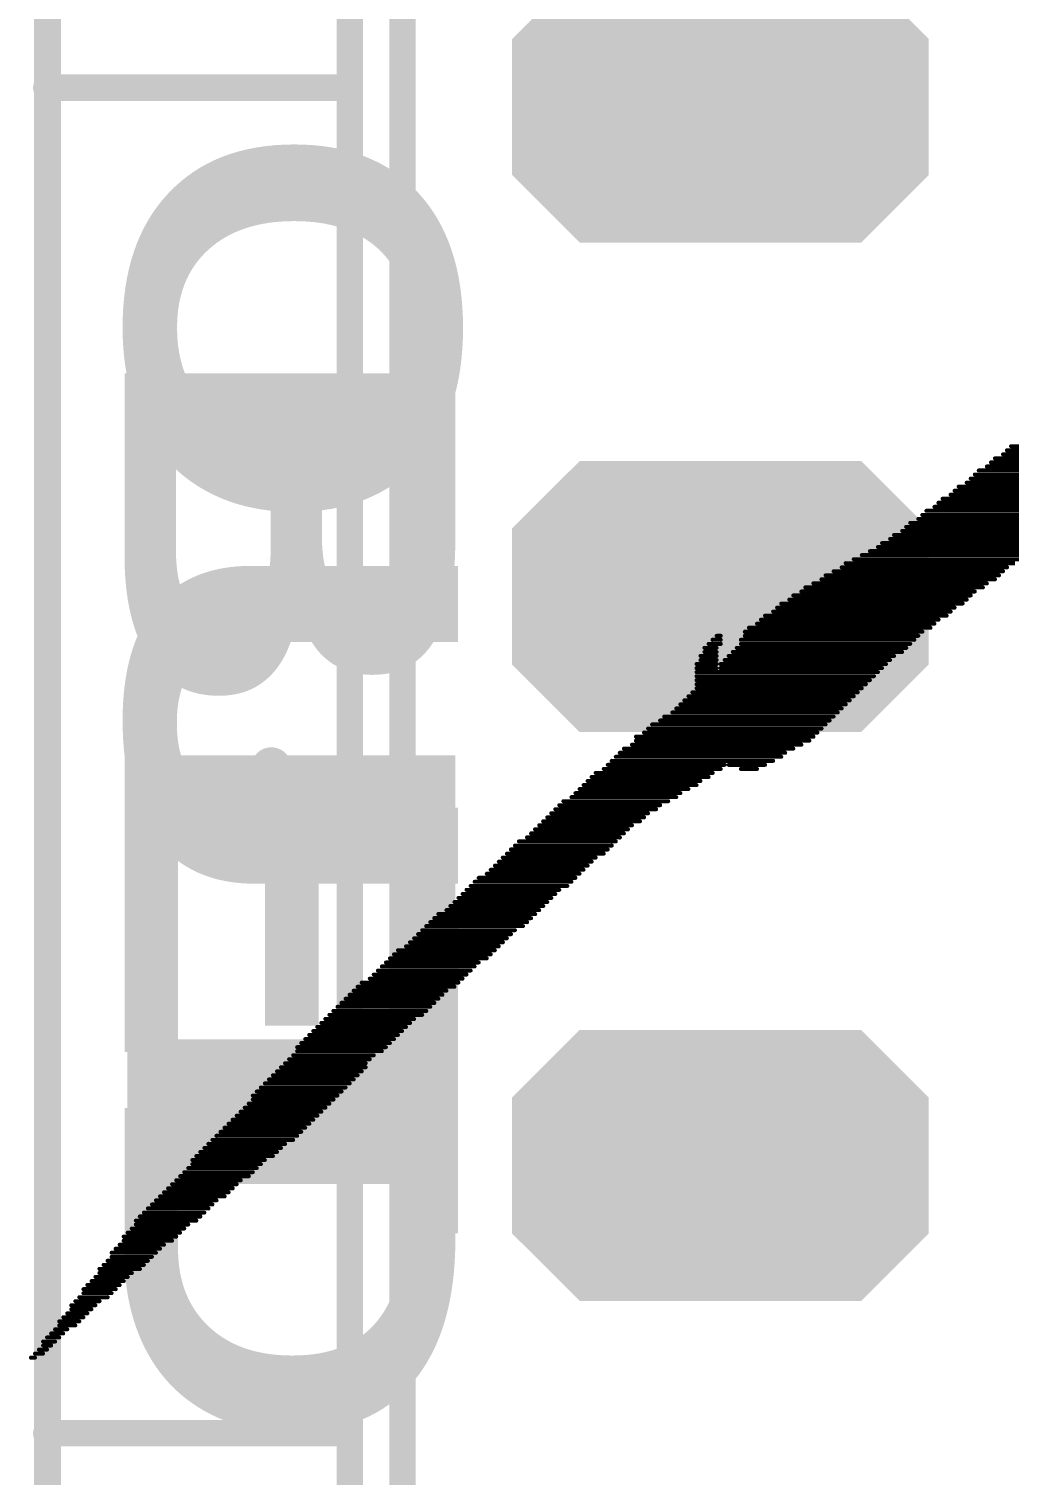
# Model space of a CAD drawing. Header units: millimetres. Extents: x -6 to 151, y -20 to 98.
# Drawn here: x 12.36 to 19.77, y 18.81 to 29.74 of the extents above; entities that cross this region are included whole.
import ezdxf

# ---------------------------------------------------------------- set-up
doc = ezdxf.new("R2010")
doc.units = ezdxf.units.MM
for name, color, linetype in [('BottomOverlay', 54, 'Continuous'), ('BottomSolder', 6, 'Continuous'), ('PadHoleLayer', 156, 'Continuous'), ('TopOverlay', 2, 'Continuous'), ('TopSolder', 216, 'Continuous'), ('ViaHoleLayer', 16, 'Continuous')]:
    doc.layers.add(name, color=color, linetype=linetype)
doc.styles.add('Arial Black', font='ariblk.ttf', dxfattribs={"height": 0.2})

# ---------------------------------------------------------------- blocks, each defined once
blk = doc.blocks.new('MCCQ_122_168')
at = {"layer": 'BottomSolder'}
for points in [[(-1.575, 8.513), (-1.575, 7.487), (-1.063, 6.975), (1.063, 6.975), (1.575, 7.487), (1.575, 8.513), (1.063, 9.025), (-1.063, 9.025)], [(1.575, 3.787), (1.575, 4.813), (1.063, 5.325), (-1.063, 5.325), (-1.575, 4.813), (-1.575, 3.787), (-1.063, 3.275), (1.063, 3.275)], [(1.575, -0.513), (1.575, 0.513), (1.063, 1.025), (-1.063, 1.025), (-1.575, 0.513), (-1.575, -0.513), (-1.063, -1.025), (1.063, -1.025)]]:
    blk.add_hatch(color=6, dxfattribs=at).paths.add_polyline_path(points)
at = {"layer": 'PadHoleLayer'}
h = blk.add_hatch(color=156, dxfattribs=at)
edge = h.paths.add_edge_path()
edge.add_arc((0.55, 8), 0.5, 270, 450)
edge.add_line((0.55, 8.5), (-0.55, 8.5))
edge.add_arc((-0.55, 8), 0.5, 90, 270)
edge.add_line((-0.55, 7.5), (0.55, 7.5))
h = blk.add_hatch(color=156, dxfattribs=at)
edge = h.paths.add_edge_path()
edge.add_arc((-0.55, 4.3), 0.5, 90, 270)
edge.add_line((-0.55, 3.8), (0.55, 3.8))
edge.add_arc((0.55, 4.3), 0.5, 270, 450)
edge.add_line((0.55, 4.8), (-0.55, 4.8))
h = blk.add_hatch(color=156, dxfattribs=at)
edge = h.paths.add_edge_path()
edge.add_arc((-0.55, 0), 0.5, 90, 270)
edge.add_line((-0.55, -0.5), (0.55, -0.5))
edge.add_arc((0.55, 0), 0.5, 270, 450)
edge.add_line((0.55, 0.5), (-0.55, 0.5))
at = {"layer": 'TopSolder'}
for points in [[(-1.575, 8.513), (-1.575, 7.487), (-1.063, 6.975), (1.063, 6.975), (1.575, 7.487), (1.575, 8.513), (1.063, 9.025), (-1.063, 9.025)], [(1.575, 3.787), (1.575, 4.813), (1.063, 5.325), (-1.063, 5.325), (-1.575, 4.813), (-1.575, 3.787), (-1.063, 3.275), (1.063, 3.275)], [(1.575, -0.513), (1.575, 0.513), (1.063, 1.025), (-1.063, 1.025), (-1.575, 0.513), (-1.575, -0.513), (-1.063, -1.025), (1.063, -1.025)]]:
    blk.add_hatch(color=216, dxfattribs=at).paths.add_polyline_path(points)
at = {"layer": 'TopOverlay', "const_width": 0.2}
blk.add_lwpolyline([(-2.402, -5.2), (-2.402, 9.5)], dxfattribs=at)
blk = doc.blocks.new('CON_PHOENIX_508_MKDSN1_5_12_5_08_257')
at = {"layer": 'TopOverlay', "const_width": 0.203}
blk.add_lwpolyline([(58.434, 5.65), (-2.54, 5.65)], dxfattribs=at)

msp = doc.modelspace()

# ---------------------------------------------------------------- hatches: boundary and pattern name
at = {"layer": 'ViaHoleLayer'}
h = msp.add_hatch(color=16, dxfattribs=at)
edge = h.paths.add_edge_path()
edge.add_arc((14.196, 24.157), 0.152, 0, 360)

# ---------------------------------------------------------------- linework, layer by layer
at = {"layer": 'BottomOverlay', "const_width": 0.0305}
for points in [[(19.756, 26.553), (20.945, 26.553)], [(19.787, 26.584), (21.006, 26.584)], [(19.634, 26.462), (20.823, 26.462)], [(19.665, 26.492), (20.884, 26.492)], [(19.726, 26.523), (20.914, 26.523)], [(19.482, 26.34), (20.671, 26.34)], [(19.512, 26.37), (20.701, 26.37)], [(19.543, 26.401), (20.762, 26.401)], [(19.604, 26.431), (20.792, 26.431)], [(19.36, 26.248), (20.549, 26.248)], [(19.39, 26.279), (20.579, 26.279)], [(19.451, 26.309), (20.64, 26.309)], [(19.207, 26.126), (20.396, 26.126)], [(19.238, 26.157), (20.427, 26.157)], [(19.268, 26.187), (20.457, 26.187)], [(19.329, 26.218), (20.518, 26.218)], [(19.025, 26.005), (20.213, 26.005)], [(19.086, 26.035), (20.274, 26.035)], [(19.116, 26.065), (20.305, 26.065)], [(19.147, 26.096), (20.335, 26.096)], [(18.903, 25.913), (20.091, 25.913)], [(18.964, 25.944), (20.152, 25.944)], [(18.994, 25.974), (20.183, 25.974)], [(18.72, 25.791), (19.939, 25.791)], [(18.781, 25.822), (19.969, 25.822)], [(18.811, 25.852), (20.03, 25.852)], [(18.872, 25.883), (20.061, 25.883)], [(18.537, 25.7), (19.817, 25.7)], [(18.598, 25.73), (19.848, 25.73)], [(18.659, 25.761), (19.909, 25.761)], [(18.354, 25.578), (19.665, 25.578)], [(18.385, 25.608), (19.695, 25.608)], [(18.445, 25.639), (19.726, 25.639)], [(18.506, 25.669), (19.756, 25.669)], [(18.141, 25.456), (19.482, 25.456)], [(18.202, 25.486), (19.512, 25.486)], [(18.232, 25.517), (19.573, 25.517)], [(18.293, 25.547), (19.604, 25.547)], [(18.019, 25.364), (19.36, 25.364)], [(18.049, 25.395), (19.421, 25.395)], [(18.11, 25.425), (19.451, 25.425)], [(17.866, 25.243), (19.207, 25.243)], [(17.897, 25.273), (19.238, 25.273)], [(17.927, 25.303), (19.299, 25.303)], [(17.988, 25.334), (19.329, 25.334)], [(17.562, 25.151), (17.592, 25.151)], [(17.775, 25.182), (19.116, 25.182)], [(17.775, 25.151), (19.086, 25.151)], [(17.805, 25.212), (19.177, 25.212)], [(17.47, 25.06), (17.562, 25.06)], [(17.47, 25.029), (17.562, 25.029)], [(17.501, 25.09), (17.592, 25.09)], [(17.531, 25.121), (17.592, 25.121)], [(17.683, 25.029), (18.964, 25.029)], [(17.714, 25.06), (18.994, 25.06)], [(17.744, 25.121), (19.055, 25.121)], [(17.744, 25.09), (19.025, 25.09)], [(17.409, 24.938), (17.562, 24.938)], [(17.409, 24.907), (17.562, 24.907)], [(17.44, 24.999), (17.562, 24.999)], [(17.44, 24.968), (17.562, 24.968)], [(17.592, 24.938), (18.842, 24.938)], [(17.592, 24.907), (18.811, 24.907)], [(17.623, 24.968), (18.872, 24.968)], [(17.653, 24.999), (18.903, 24.999)], [(17.409, 24.877), (18.781, 24.877)], [(17.409, 24.846), (18.75, 24.846)], [(17.409, 24.816), (18.72, 24.816)], [(17.348, 24.694), (18.598, 24.694)], [(17.379, 24.724), (18.628, 24.724)], [(17.409, 24.785), (18.689, 24.785)], [(17.409, 24.755), (18.659, 24.755)], [(17.257, 24.602), (18.506, 24.602)], [(17.287, 24.633), (18.537, 24.633)], [(17.318, 24.663), (18.567, 24.663)], [(17.074, 24.481), (18.385, 24.481)], [(17.135, 24.511), (18.415, 24.511)], [(17.165, 24.541), (18.445, 24.541)], [(17.226, 24.572), (18.476, 24.572)], [(16.952, 24.389), (18.293, 24.389)], [(17.013, 24.42), (18.324, 24.42)], [(17.043, 24.45), (18.354, 24.45)], [(16.83, 24.267), (18.08, 24.267)], [(16.861, 24.298), (18.141, 24.298)], [(16.921, 24.328), (18.202, 24.328)], [(16.952, 24.359), (18.263, 24.359)], [(16.708, 24.145), (17.592, 24.145)], [(16.739, 24.176), (17.623, 24.176)], [(16.769, 24.206), (17.988, 24.206)], [(16.8, 24.237), (18.049, 24.237)], [(17.653, 24.176), (17.927, 24.176)], [(17.744, 24.145), (17.866, 24.145)], [(16.586, 24.054), (17.44, 24.054)], [(16.617, 24.084), (17.501, 24.084)], [(16.647, 24.115), (17.531, 24.115)], [(16.464, 23.932), (17.257, 23.932)], [(16.495, 23.962), (17.287, 23.962)], [(16.525, 23.993), (17.348, 23.993)], [(16.556, 24.023), (17.409, 24.023)], [(16.342, 23.84), (17.104, 23.84)], [(16.373, 23.871), (17.135, 23.871)], [(16.403, 23.901), (17.196, 23.901)], [(16.22, 23.719), (16.921, 23.719)], [(16.251, 23.749), (16.982, 23.749)], [(16.281, 23.779), (17.013, 23.779)], [(16.312, 23.81), (17.043, 23.81)], [(16.068, 23.597), (16.8, 23.597)], [(16.129, 23.627), (16.83, 23.627)], [(16.159, 23.658), (16.861, 23.658)], [(16.19, 23.688), (16.891, 23.688)], [(15.977, 23.505), (16.708, 23.505)], [(16.007, 23.536), (16.739, 23.536)], [(16.038, 23.566), (16.769, 23.566)], [(15.855, 23.383), (16.556, 23.383)], [(15.885, 23.414), (16.586, 23.414)], [(15.916, 23.444), (16.617, 23.444)], [(15.946, 23.475), (16.647, 23.475)], [(15.733, 23.292), (16.464, 23.292)], [(15.763, 23.322), (16.495, 23.322)], [(15.824, 23.353), (16.525, 23.353)], [(15.611, 23.17), (16.312, 23.17)], [(15.641, 23.2), (16.342, 23.2)], [(15.672, 23.231), (16.373, 23.231)], [(15.702, 23.261), (16.434, 23.261)], [(15.519, 23.078), (16.22, 23.078)], [(15.55, 23.109), (16.251, 23.109)], [(15.58, 23.139), (16.281, 23.139)], [(15.367, 22.957), (16.099, 22.957)], [(15.397, 22.987), (16.129, 22.987)], [(15.428, 23.017), (16.159, 23.017)], [(15.458, 23.048), (16.19, 23.048)], [(15.245, 22.835), (15.946, 22.835)], [(15.276, 22.865), (15.977, 22.865)], [(15.306, 22.896), (16.007, 22.896)], [(15.337, 22.926), (16.038, 22.926)], [(15.123, 22.743), (15.855, 22.743)], [(15.154, 22.774), (15.885, 22.774)], [(15.215, 22.804), (15.916, 22.804)], [(15.001, 22.621), (15.702, 22.621)], [(15.032, 22.652), (15.733, 22.652)], [(15.062, 22.682), (15.763, 22.682)], [(15.093, 22.713), (15.824, 22.713)], [(14.879, 22.53), (15.611, 22.53)], [(14.94, 22.56), (15.641, 22.56)], [(14.971, 22.591), (15.672, 22.591)], [(14.757, 22.408), (15.458, 22.408)], [(14.788, 22.438), (15.489, 22.438)], [(14.818, 22.469), (15.519, 22.469)], [(14.849, 22.499), (15.58, 22.499)], [(14.635, 22.286), (15.337, 22.286)], [(14.666, 22.316), (15.367, 22.316)], [(14.696, 22.347), (15.397, 22.347)], [(14.727, 22.377), (15.428, 22.377)], [(14.544, 22.195), (15.215, 22.195)], [(14.575, 22.225), (15.245, 22.225)], [(14.605, 22.255), (15.276, 22.255)], [(14.422, 22.073), (15.093, 22.073)], [(14.453, 22.103), (15.123, 22.103)], [(14.483, 22.134), (15.154, 22.134)], [(14.514, 22.164), (15.184, 22.164)], [(14.361, 21.981), (14.971, 21.981)], [(14.392, 22.042), (15.062, 22.042)], [(14.392, 22.012), (15.032, 22.012)], [(14.239, 21.859), (14.879, 21.859)], [(14.27, 21.89), (14.91, 21.89)], [(14.3, 21.92), (14.91, 21.92)], [(14.331, 21.951), (14.94, 21.951)], [(14.117, 21.737), (14.757, 21.737)], [(14.148, 21.768), (14.788, 21.768)], [(14.178, 21.798), (14.818, 21.798)], [(14.209, 21.829), (14.849, 21.829)], [(14.056, 21.676), (14.696, 21.676)], [(14.056, 21.646), (14.666, 21.646)], [(14.087, 21.707), (14.727, 21.707)], [(13.934, 21.524), (14.544, 21.524)], [(13.965, 21.554), (14.575, 21.554)], [(13.995, 21.585), (14.605, 21.585)], [(14.026, 21.615), (14.635, 21.615)], [(13.843, 21.433), (14.453, 21.433)], [(13.873, 21.463), (14.483, 21.463)], [(13.904, 21.493), (14.514, 21.493)], [(13.721, 21.311), (14.3, 21.311)], [(13.752, 21.341), (14.361, 21.341)], [(13.782, 21.372), (14.392, 21.372)], [(13.813, 21.402), (14.422, 21.402)], [(13.63, 21.219), (14.209, 21.219)], [(13.66, 21.25), (14.239, 21.25)], [(13.691, 21.28), (14.27, 21.28)], [(13.538, 21.097), (14.056, 21.097)], [(13.569, 21.128), (14.087, 21.128)], [(13.599, 21.189), (14.148, 21.189)], [(13.599, 21.158), (14.117, 21.158)], [(13.416, 20.975), (13.904, 20.975)], [(13.447, 21.006), (13.934, 21.006)], [(13.477, 21.036), (13.965, 21.036)], [(13.508, 21.067), (14.026, 21.067)], [(13.325, 20.884), (13.782, 20.884)], [(13.355, 20.914), (13.843, 20.914)], [(13.386, 20.945), (13.873, 20.945)], [(13.203, 20.762), (13.66, 20.762)], [(13.233, 20.792), (13.691, 20.792)], [(13.264, 20.823), (13.721, 20.823)], [(13.294, 20.853), (13.752, 20.853)], [(13.142, 20.671), (13.538, 20.671)], [(13.172, 20.731), (13.63, 20.731)], [(13.172, 20.701), (13.569, 20.701)], [(13.051, 20.549), (13.386, 20.549)], [(13.081, 20.61), (13.477, 20.61)], [(13.081, 20.579), (13.447, 20.579)], [(13.111, 20.64), (13.508, 20.64)], [(12.959, 20.427), (13.264, 20.427)], [(12.99, 20.488), (13.325, 20.488)], [(12.99, 20.457), (13.294, 20.457)], [(13.02, 20.518), (13.355, 20.518)], [(12.898, 20.366), (13.203, 20.366)], [(12.898, 20.335), (13.142, 20.335)], [(12.929, 20.396), (13.233, 20.396)], [(12.776, 20.213), (13.02, 20.213)], [(12.807, 20.244), (13.051, 20.244)], [(12.837, 20.274), (13.081, 20.274)], [(12.868, 20.305), (13.111, 20.305)], [(12.715, 20.122), (12.898, 20.122)], [(12.746, 20.152), (12.959, 20.152)], [(12.776, 20.183), (12.99, 20.183)], [(12.624, 20), (12.776, 20)], [(12.654, 20.03), (12.807, 20.03)], [(12.685, 20.091), (12.868, 20.091)], [(12.685, 20.061), (12.837, 20.061)], [(12.563, 19.909), (12.654, 19.909)], [(12.593, 19.969), (12.746, 19.969)], [(12.593, 19.939), (12.715, 19.939)], [(12.471, 19.817), (12.563, 19.817)], [(12.471, 19.787), (12.532, 19.787)], [(12.502, 19.848), (12.593, 19.848)], [(12.532, 19.878), (12.624, 19.878)], [(12.38, 19.695), (12.41, 19.695)], [(12.41, 19.726), (12.471, 19.726)], [(12.441, 19.756), (12.502, 19.756)]]:
    msp.add_lwpolyline(points, dxfattribs=at)
at = {"layer": 'BottomOverlay', "const_width": 0.0152}
for points in [[(19.748, 26.553, 1), (19.764, 26.553, 1)], [(19.779, 26.584, 1), (19.794, 26.584, 1)], [(19.627, 26.462, 1), (19.642, 26.462, 1)], [(19.657, 26.492, 1), (19.672, 26.492, 1)], [(19.718, 26.523, 1), (19.733, 26.523, 1)], [(19.474, 26.34, 1), (19.489, 26.34, 1)], [(19.505, 26.37, 1), (19.52, 26.37, 1)], [(19.535, 26.401, 1), (19.55, 26.401, 1)], [(19.596, 26.431, 1), (19.611, 26.431, 1)], [(19.352, 26.248, 1), (19.367, 26.248, 1)], [(19.383, 26.279, 1), (19.398, 26.279, 1)], [(19.444, 26.309, 1), (19.459, 26.309, 1)], [(19.2, 26.126, 1), (19.215, 26.126, 1)], [(19.23, 26.157, 1), (19.246, 26.157, 1)], [(19.261, 26.187, 1), (19.276, 26.187, 1)], [(19.322, 26.218, 1), (19.337, 26.218, 1)], [(19.017, 26.005, 1), (19.032, 26.005, 1)], [(19.078, 26.035, 1), (19.093, 26.035, 1)], [(19.108, 26.065, 1), (19.124, 26.065, 1)], [(19.139, 26.096, 1), (19.154, 26.096, 1)], [(18.895, 25.913, 1), (18.91, 25.913, 1)], [(18.956, 25.944, 1), (18.971, 25.944, 1)], [(18.986, 25.974, 1), (19.002, 25.974, 1)], [(18.712, 25.791, 1), (18.727, 25.791, 1)], [(18.773, 25.822, 1), (18.788, 25.822, 1)], [(18.804, 25.852, 1), (18.819, 25.852, 1)], [(18.865, 25.883, 1), (18.88, 25.883, 1)], [(18.529, 25.7, 1), (18.545, 25.7, 1)], [(18.59, 25.73, 1), (18.605, 25.73, 1)], [(18.651, 25.761, 1), (18.666, 25.761, 1)], [(18.346, 25.578, 1), (18.362, 25.578, 1)], [(18.377, 25.608, 1), (18.392, 25.608, 1)], [(18.438, 25.639, 1), (18.453, 25.639, 1)], [(18.499, 25.669, 1), (18.514, 25.669, 1)], [(19.657, 25.578, 1), (19.672, 25.578, 1)], [(19.688, 25.608, 1), (19.703, 25.608, 1)], [(19.718, 25.639, 1), (19.733, 25.639, 1)], [(19.748, 25.669, 1), (19.764, 25.669, 1)], [(18.133, 25.456, 1), (18.148, 25.456, 1)], [(18.194, 25.486, 1), (18.209, 25.486, 1)], [(18.224, 25.517, 1), (18.24, 25.517, 1)], [(18.285, 25.547, 1), (18.301, 25.547, 1)], [(19.474, 25.456, 1), (19.489, 25.456, 1)], [(19.505, 25.486, 1), (19.52, 25.486, 1)], [(19.566, 25.517, 1), (19.581, 25.517, 1)], [(19.596, 25.547, 1), (19.611, 25.547, 1)], [(18.011, 25.364, 1), (18.026, 25.364, 1)], [(18.042, 25.395, 1), (18.057, 25.395, 1)], [(18.103, 25.425, 1), (18.118, 25.425, 1)], [(19.352, 25.364, 1), (19.367, 25.364, 1)], [(19.413, 25.395, 1), (19.428, 25.395, 1)], [(19.444, 25.425, 1), (19.459, 25.425, 1)], [(17.859, 25.243, 1), (17.874, 25.243, 1)], [(17.889, 25.273, 1), (17.904, 25.273, 1)], [(17.92, 25.303, 1), (17.935, 25.303, 1)], [(17.981, 25.334, 1), (17.996, 25.334, 1)], [(19.2, 25.243, 1), (19.215, 25.243, 1)], [(19.23, 25.273, 1), (19.246, 25.273, 1)], [(19.291, 25.303, 1), (19.307, 25.303, 1)], [(19.322, 25.334, 1), (19.337, 25.334, 1)], [(17.554, 25.151, 1), (17.569, 25.151, 1)], [(17.584, 25.151, 1), (17.6, 25.151, 1)], [(17.767, 25.182, 1), (17.783, 25.182, 1)], [(17.767, 25.151, 1), (17.783, 25.151, 1)], [(17.798, 25.212, 1), (17.813, 25.212, 1)], [(19.078, 25.151, 1), (19.093, 25.151, 1)], [(19.108, 25.182, 1), (19.124, 25.182, 1)], [(19.169, 25.212, 1), (19.185, 25.212, 1)], [(17.462, 25.06, 1), (17.478, 25.06, 1)], [(17.462, 25.029, 1), (17.478, 25.029, 1)], [(17.493, 25.09, 1), (17.508, 25.09, 1)], [(17.523, 25.121, 1), (17.539, 25.121, 1)], [(17.554, 25.06, 1), (17.569, 25.06, 1)], [(17.554, 25.029, 1), (17.569, 25.029, 1)], [(17.584, 25.121, 1), (17.6, 25.121, 1)], [(17.584, 25.09, 1), (17.6, 25.09, 1)], [(17.676, 25.029, 1), (17.691, 25.029, 1)], [(17.706, 25.06, 1), (17.722, 25.06, 1)], [(17.737, 25.121, 1), (17.752, 25.121, 1)], [(17.737, 25.09, 1), (17.752, 25.09, 1)], [(18.956, 25.029, 1), (18.971, 25.029, 1)], [(18.986, 25.06, 1), (19.002, 25.06, 1)], [(19.017, 25.09, 1), (19.032, 25.09, 1)], [(19.047, 25.121, 1), (19.063, 25.121, 1)], [(17.402, 24.938, 1), (17.417, 24.938, 1)], [(17.402, 24.907, 1), (17.417, 24.907, 1)], [(17.432, 24.999, 1), (17.447, 24.999, 1)], [(17.432, 24.968, 1), (17.447, 24.968, 1)], [(17.554, 24.999, 1), (17.569, 24.999, 1)], [(17.554, 24.968, 1), (17.569, 24.968, 1)], [(17.554, 24.938, 1), (17.569, 24.938, 1)], [(17.554, 24.907, 1), (17.569, 24.907, 1)], [(17.584, 24.938, 1), (17.6, 24.938, 1)], [(17.584, 24.907, 1), (17.6, 24.907, 1)], [(17.615, 24.968, 1), (17.63, 24.968, 1)], [(17.645, 24.999, 1), (17.661, 24.999, 1)], [(18.804, 24.907, 1), (18.819, 24.907, 1)], [(18.834, 24.938, 1), (18.849, 24.938, 1)], [(18.865, 24.968, 1), (18.88, 24.968, 1)], [(18.895, 24.999, 1), (18.91, 24.999, 1)], [(17.402, 24.877, 1), (17.417, 24.877, 1)], [(17.402, 24.846, 1), (17.417, 24.846, 1)], [(17.402, 24.816, 1), (17.417, 24.816, 1)], [(18.712, 24.816, 1), (18.727, 24.816, 1)], [(18.743, 24.846, 1), (18.758, 24.846, 1)], [(18.773, 24.877, 1), (18.788, 24.877, 1)], [(17.341, 24.694, 1), (17.356, 24.694, 1)], [(17.371, 24.724, 1), (17.386, 24.724, 1)], [(17.402, 24.785, 1), (17.417, 24.785, 1)], [(17.402, 24.755, 1), (17.417, 24.755, 1)], [(18.59, 24.694, 1), (18.605, 24.694, 1)], [(18.621, 24.724, 1), (18.636, 24.724, 1)], [(18.651, 24.755, 1), (18.666, 24.755, 1)], [(18.682, 24.785, 1), (18.697, 24.785, 1)], [(17.249, 24.602, 1), (17.264, 24.602, 1)], [(17.28, 24.633, 1), (17.295, 24.633, 1)], [(17.31, 24.663, 1), (17.325, 24.663, 1)], [(18.499, 24.602, 1), (18.514, 24.602, 1)], [(18.529, 24.633, 1), (18.545, 24.633, 1)], [(18.56, 24.663, 1), (18.575, 24.663, 1)], [(17.066, 24.481, 1), (17.081, 24.481, 1)], [(17.127, 24.511, 1), (17.142, 24.511, 1)], [(17.158, 24.541, 1), (17.173, 24.541, 1)], [(17.219, 24.572, 1), (17.234, 24.572, 1)], [(18.377, 24.481, 1), (18.392, 24.481, 1)], [(18.407, 24.511, 1), (18.423, 24.511, 1)], [(18.438, 24.541, 1), (18.453, 24.541, 1)], [(18.468, 24.572, 1), (18.484, 24.572, 1)], [(16.944, 24.389, 1), (16.96, 24.389, 1)], [(17.005, 24.42, 1), (17.021, 24.42, 1)], [(17.036, 24.45, 1), (17.051, 24.45, 1)], [(18.285, 24.389, 1), (18.301, 24.389, 1)], [(18.316, 24.42, 1), (18.331, 24.42, 1)], [(18.346, 24.45, 1), (18.362, 24.45, 1)], [(16.822, 24.267, 1), (16.838, 24.267, 1)], [(16.853, 24.298, 1), (16.868, 24.298, 1)], [(16.914, 24.328, 1), (16.929, 24.328, 1)], [(16.944, 24.359, 1), (16.96, 24.359, 1)], [(18.072, 24.267, 1), (18.087, 24.267, 1)], [(18.133, 24.298, 1), (18.148, 24.298, 1)], [(18.194, 24.328, 1), (18.209, 24.328, 1)], [(18.255, 24.359, 1), (18.27, 24.359, 1)], [(16.701, 24.145, 1), (16.716, 24.145, 1)], [(16.731, 24.176, 1), (16.746, 24.176, 1)], [(16.761, 24.206, 1), (16.777, 24.206, 1)], [(16.792, 24.237, 1), (16.807, 24.237, 1)], [(17.584, 24.145, 1), (17.6, 24.145, 1)], [(17.615, 24.176, 1), (17.63, 24.176, 1)], [(17.645, 24.176, 1), (17.661, 24.176, 1)], [(17.737, 24.145, 1), (17.752, 24.145, 1)], [(17.859, 24.145, 1), (17.874, 24.145, 1)], [(17.92, 24.176, 1), (17.935, 24.176, 1)], [(17.981, 24.206, 1), (17.996, 24.206, 1)], [(18.042, 24.237, 1), (18.057, 24.237, 1)], [(16.579, 24.054, 1), (16.594, 24.054, 1)], [(16.609, 24.084, 1), (16.624, 24.084, 1)], [(16.64, 24.115, 1), (16.655, 24.115, 1)], [(17.432, 24.054, 1), (17.447, 24.054, 1)], [(17.493, 24.084, 1), (17.508, 24.084, 1)], [(17.523, 24.115, 1), (17.539, 24.115, 1)], [(16.457, 23.932, 1), (16.472, 23.932, 1)], [(16.487, 23.962, 1), (16.502, 23.962, 1)], [(16.518, 23.993, 1), (16.533, 23.993, 1)], [(16.548, 24.023, 1), (16.563, 24.023, 1)], [(17.249, 23.932, 1), (17.264, 23.932, 1)], [(17.28, 23.962, 1), (17.295, 23.962, 1)], [(17.341, 23.993, 1), (17.356, 23.993, 1)], [(17.402, 24.023, 1), (17.417, 24.023, 1)], [(16.335, 23.84, 1), (16.35, 23.84, 1)], [(16.365, 23.871, 1), (16.38, 23.871, 1)], [(16.396, 23.901, 1), (16.411, 23.901, 1)], [(17.097, 23.84, 1), (17.112, 23.84, 1)], [(17.127, 23.871, 1), (17.142, 23.871, 1)], [(17.188, 23.901, 1), (17.203, 23.901, 1)], [(16.213, 23.719, 1), (16.228, 23.719, 1)], [(16.243, 23.749, 1), (16.259, 23.749, 1)], [(16.274, 23.779, 1), (16.289, 23.779, 1)], [(16.304, 23.81, 1), (16.32, 23.81, 1)], [(16.914, 23.719, 1), (16.929, 23.719, 1)], [(16.975, 23.749, 1), (16.99, 23.749, 1)], [(17.005, 23.779, 1), (17.021, 23.779, 1)], [(17.036, 23.81, 1), (17.051, 23.81, 1)], [(16.06, 23.597, 1), (16.076, 23.597, 1)], [(16.121, 23.627, 1), (16.137, 23.627, 1)], [(16.152, 23.658, 1), (16.167, 23.658, 1)], [(16.182, 23.688, 1), (16.198, 23.688, 1)], [(16.792, 23.597, 1), (16.807, 23.597, 1)], [(16.822, 23.627, 1), (16.838, 23.627, 1)], [(16.853, 23.658, 1), (16.868, 23.658, 1)], [(16.883, 23.688, 1), (16.899, 23.688, 1)], [(15.969, 23.505, 1), (15.984, 23.505, 1)], [(15.999, 23.536, 1), (16.015, 23.536, 1)], [(16.03, 23.566, 1), (16.045, 23.566, 1)], [(16.701, 23.505, 1), (16.716, 23.505, 1)], [(16.731, 23.536, 1), (16.746, 23.536, 1)], [(16.761, 23.566, 1), (16.777, 23.566, 1)], [(15.847, 23.383, 1), (15.862, 23.383, 1)], [(15.878, 23.414, 1), (15.893, 23.414, 1)], [(15.908, 23.444, 1), (15.923, 23.444, 1)], [(15.938, 23.475, 1), (15.954, 23.475, 1)], [(16.548, 23.383, 1), (16.563, 23.383, 1)], [(16.579, 23.414, 1), (16.594, 23.414, 1)], [(16.609, 23.444, 1), (16.624, 23.444, 1)], [(16.64, 23.475, 1), (16.655, 23.475, 1)], [(15.725, 23.292, 1), (15.74, 23.292, 1)], [(15.756, 23.322, 1), (15.771, 23.322, 1)], [(15.817, 23.353, 1), (15.832, 23.353, 1)], [(16.457, 23.292, 1), (16.472, 23.292, 1)], [(16.487, 23.322, 1), (16.502, 23.322, 1)], [(16.518, 23.353, 1), (16.533, 23.353, 1)], [(15.603, 23.17, 1), (15.618, 23.17, 1)], [(15.634, 23.2, 1), (15.649, 23.2, 1)], [(15.664, 23.231, 1), (15.679, 23.231, 1)], [(15.695, 23.261, 1), (15.71, 23.261, 1)], [(16.304, 23.17, 1), (16.32, 23.17, 1)], [(16.335, 23.2, 1), (16.35, 23.2, 1)], [(16.365, 23.231, 1), (16.38, 23.231, 1)], [(16.426, 23.261, 1), (16.441, 23.261, 1)], [(15.512, 23.078, 1), (15.527, 23.078, 1)], [(15.542, 23.109, 1), (15.557, 23.109, 1)], [(15.573, 23.139, 1), (15.588, 23.139, 1)], [(16.213, 23.078, 1), (16.228, 23.078, 1)], [(16.243, 23.109, 1), (16.259, 23.109, 1)], [(16.274, 23.139, 1), (16.289, 23.139, 1)], [(15.359, 22.957, 1), (15.375, 22.957, 1)], [(15.39, 22.987, 1), (15.405, 22.987, 1)], [(15.42, 23.017, 1), (15.436, 23.017, 1)], [(15.451, 23.048, 1), (15.466, 23.048, 1)], [(16.091, 22.957, 1), (16.106, 22.957, 1)], [(16.121, 22.987, 1), (16.137, 22.987, 1)], [(16.152, 23.017, 1), (16.167, 23.017, 1)], [(16.182, 23.048, 1), (16.198, 23.048, 1)], [(15.237, 22.835, 1), (15.253, 22.835, 1)], [(15.268, 22.865, 1), (15.283, 22.865, 1)], [(15.298, 22.896, 1), (15.314, 22.896, 1)], [(15.329, 22.926, 1), (15.344, 22.926, 1)], [(15.938, 22.835, 1), (15.954, 22.835, 1)], [(15.969, 22.865, 1), (15.984, 22.865, 1)], [(15.999, 22.896, 1), (16.015, 22.896, 1)], [(16.03, 22.926, 1), (16.045, 22.926, 1)], [(15.116, 22.743, 1), (15.131, 22.743, 1)], [(15.146, 22.774, 1), (15.161, 22.774, 1)], [(15.207, 22.804, 1), (15.222, 22.804, 1)], [(15.847, 22.743, 1), (15.862, 22.743, 1)], [(15.878, 22.774, 1), (15.893, 22.774, 1)], [(15.908, 22.804, 1), (15.923, 22.804, 1)], [(14.994, 22.621, 1), (15.009, 22.621, 1)], [(15.024, 22.652, 1), (15.039, 22.652, 1)], [(15.055, 22.682, 1), (15.07, 22.682, 1)], [(15.085, 22.713, 1), (15.1, 22.713, 1)], [(15.695, 22.621, 1), (15.71, 22.621, 1)], [(15.725, 22.652, 1), (15.74, 22.652, 1)], [(15.756, 22.682, 1), (15.771, 22.682, 1)], [(15.817, 22.713, 1), (15.832, 22.713, 1)], [(14.872, 22.53, 1), (14.887, 22.53, 1)], [(14.933, 22.56, 1), (14.948, 22.56, 1)], [(14.963, 22.591, 1), (14.978, 22.591, 1)], [(15.603, 22.53, 1), (15.618, 22.53, 1)], [(15.634, 22.56, 1), (15.649, 22.56, 1)], [(15.664, 22.591, 1), (15.679, 22.591, 1)], [(14.75, 22.408, 1), (14.765, 22.408, 1)], [(14.78, 22.438, 1), (14.796, 22.438, 1)], [(14.811, 22.469, 1), (14.826, 22.469, 1)], [(14.841, 22.499, 1), (14.856, 22.499, 1)], [(15.451, 22.408, 1), (15.466, 22.408, 1)], [(15.481, 22.438, 1), (15.497, 22.438, 1)], [(15.512, 22.469, 1), (15.527, 22.469, 1)], [(15.573, 22.499, 1), (15.588, 22.499, 1)], [(14.628, 22.286, 1), (14.643, 22.286, 1)], [(14.658, 22.316, 1), (14.674, 22.316, 1)], [(14.689, 22.347, 1), (14.704, 22.347, 1)], [(14.719, 22.377, 1), (14.735, 22.377, 1)], [(15.329, 22.286, 1), (15.344, 22.286, 1)], [(15.359, 22.316, 1), (15.375, 22.316, 1)], [(15.39, 22.347, 1), (15.405, 22.347, 1)], [(15.42, 22.377, 1), (15.436, 22.377, 1)], [(14.536, 22.195, 1), (14.552, 22.195, 1)], [(14.567, 22.225, 1), (14.582, 22.225, 1)], [(14.597, 22.255, 1), (14.613, 22.255, 1)], [(15.207, 22.195, 1), (15.222, 22.195, 1)], [(15.237, 22.225, 1), (15.253, 22.225, 1)], [(15.268, 22.255, 1), (15.283, 22.255, 1)], [(14.415, 22.073, 1), (14.43, 22.073, 1)], [(14.445, 22.103, 1), (14.46, 22.103, 1)], [(14.475, 22.134, 1), (14.491, 22.134, 1)], [(14.506, 22.164, 1), (14.521, 22.164, 1)], [(15.085, 22.073, 1), (15.1, 22.073, 1)], [(15.116, 22.103, 1), (15.131, 22.103, 1)], [(15.146, 22.134, 1), (15.161, 22.134, 1)], [(15.177, 22.164, 1), (15.192, 22.164, 1)], [(14.354, 21.981, 1), (14.369, 21.981, 1)], [(14.384, 22.042, 1), (14.399, 22.042, 1)], [(14.384, 22.012, 1), (14.399, 22.012, 1)], [(14.963, 21.981, 1), (14.978, 21.981, 1)], [(15.024, 22.012, 1), (15.039, 22.012, 1)], [(15.055, 22.042, 1), (15.07, 22.042, 1)], [(14.232, 21.859, 1), (14.247, 21.859, 1)], [(14.262, 21.89, 1), (14.277, 21.89, 1)], [(14.293, 21.92, 1), (14.308, 21.92, 1)], [(14.323, 21.951, 1), (14.338, 21.951, 1)], [(14.872, 21.859, 1), (14.887, 21.859, 1)], [(14.902, 21.92, 1), (14.917, 21.92, 1)], [(14.902, 21.89, 1), (14.917, 21.89, 1)], [(14.933, 21.951, 1), (14.948, 21.951, 1)], [(14.11, 21.737, 1), (14.125, 21.737, 1)], [(14.14, 21.768, 1), (14.155, 21.768, 1)], [(14.171, 21.798, 1), (14.186, 21.798, 1)], [(14.201, 21.829, 1), (14.216, 21.829, 1)], [(14.75, 21.737, 1), (14.765, 21.737, 1)], [(14.78, 21.768, 1), (14.796, 21.768, 1)], [(14.811, 21.798, 1), (14.826, 21.798, 1)], [(14.841, 21.829, 1), (14.856, 21.829, 1)], [(14.049, 21.676, 1), (14.064, 21.676, 1)], [(14.049, 21.646, 1), (14.064, 21.646, 1)], [(14.079, 21.707, 1), (14.094, 21.707, 1)], [(14.658, 21.646, 1), (14.674, 21.646, 1)], [(14.689, 21.676, 1), (14.704, 21.676, 1)], [(14.719, 21.707, 1), (14.735, 21.707, 1)], [(13.927, 21.524, 1), (13.942, 21.524, 1)], [(13.957, 21.554, 1), (13.973, 21.554, 1)], [(13.988, 21.585, 1), (14.003, 21.585, 1)], [(14.018, 21.615, 1), (14.034, 21.615, 1)], [(14.536, 21.524, 1), (14.552, 21.524, 1)], [(14.567, 21.554, 1), (14.582, 21.554, 1)], [(14.597, 21.585, 1), (14.613, 21.585, 1)], [(14.628, 21.615, 1), (14.643, 21.615, 1)], [(13.835, 21.433, 1), (13.851, 21.433, 1)], [(13.866, 21.463, 1), (13.881, 21.463, 1)], [(13.896, 21.493, 1), (13.912, 21.493, 1)], [(14.445, 21.433, 1), (14.46, 21.433, 1)], [(14.475, 21.463, 1), (14.491, 21.463, 1)], [(14.506, 21.493, 1), (14.521, 21.493, 1)], [(13.713, 21.311, 1), (13.729, 21.311, 1)], [(13.744, 21.341, 1), (13.759, 21.341, 1)], [(13.774, 21.372, 1), (13.79, 21.372, 1)], [(13.805, 21.402, 1), (13.82, 21.402, 1)], [(14.293, 21.311, 1), (14.308, 21.311, 1)], [(14.354, 21.341, 1), (14.369, 21.341, 1)], [(14.384, 21.372, 1), (14.399, 21.372, 1)], [(14.415, 21.402, 1), (14.43, 21.402, 1)], [(13.622, 21.219, 1), (13.637, 21.219, 1)], [(13.652, 21.25, 1), (13.668, 21.25, 1)], [(13.683, 21.28, 1), (13.698, 21.28, 1)], [(14.201, 21.219, 1), (14.216, 21.219, 1)], [(14.232, 21.25, 1), (14.247, 21.25, 1)], [(14.262, 21.28, 1), (14.277, 21.28, 1)], [(13.531, 21.097, 1), (13.546, 21.097, 1)], [(13.561, 21.128, 1), (13.576, 21.128, 1)], [(13.592, 21.189, 1), (13.607, 21.189, 1)], [(13.592, 21.158, 1), (13.607, 21.158, 1)], [(14.049, 21.097, 1), (14.064, 21.097, 1)], [(14.079, 21.128, 1), (14.094, 21.128, 1)], [(14.11, 21.158, 1), (14.125, 21.158, 1)], [(14.14, 21.189, 1), (14.155, 21.189, 1)], [(13.409, 20.975, 1), (13.424, 20.975, 1)], [(13.439, 21.006, 1), (13.454, 21.006, 1)], [(13.47, 21.036, 1), (13.485, 21.036, 1)], [(13.5, 21.067, 1), (13.515, 21.067, 1)], [(13.896, 20.975, 1), (13.912, 20.975, 1)], [(13.927, 21.006, 1), (13.942, 21.006, 1)], [(13.957, 21.036, 1), (13.973, 21.036, 1)], [(14.018, 21.067, 1), (14.034, 21.067, 1)], [(13.317, 20.884, 1), (13.332, 20.884, 1)], [(13.348, 20.914, 1), (13.363, 20.914, 1)], [(13.378, 20.945, 1), (13.393, 20.945, 1)], [(13.774, 20.884, 1), (13.79, 20.884, 1)], [(13.835, 20.914, 1), (13.851, 20.914, 1)], [(13.866, 20.945, 1), (13.881, 20.945, 1)], [(13.195, 20.762, 1), (13.211, 20.762, 1)], [(13.226, 20.792, 1), (13.241, 20.792, 1)], [(13.256, 20.823, 1), (13.271, 20.823, 1)], [(13.287, 20.853, 1), (13.302, 20.853, 1)], [(13.652, 20.762, 1), (13.668, 20.762, 1)], [(13.683, 20.792, 1), (13.698, 20.792, 1)], [(13.713, 20.823, 1), (13.729, 20.823, 1)], [(13.744, 20.853, 1), (13.759, 20.853, 1)], [(13.134, 20.671, 1), (13.15, 20.671, 1)], [(13.165, 20.731, 1), (13.18, 20.731, 1)], [(13.165, 20.701, 1), (13.18, 20.701, 1)], [(13.531, 20.671, 1), (13.546, 20.671, 1)], [(13.561, 20.701, 1), (13.576, 20.701, 1)], [(13.622, 20.731, 1), (13.637, 20.731, 1)], [(13.043, 20.549, 1), (13.058, 20.549, 1)], [(13.073, 20.61, 1), (13.089, 20.61, 1)], [(13.073, 20.579, 1), (13.089, 20.579, 1)], [(13.104, 20.64, 1), (13.119, 20.64, 1)], [(13.378, 20.549, 1), (13.393, 20.549, 1)], [(13.439, 20.579, 1), (13.454, 20.579, 1)], [(13.47, 20.61, 1), (13.485, 20.61, 1)], [(13.5, 20.64, 1), (13.515, 20.64, 1)], [(12.951, 20.427, 1), (12.967, 20.427, 1)], [(12.982, 20.488, 1), (12.997, 20.488, 1)], [(12.982, 20.457, 1), (12.997, 20.457, 1)], [(13.012, 20.518, 1), (13.028, 20.518, 1)], [(13.256, 20.427, 1), (13.271, 20.427, 1)], [(13.287, 20.457, 1), (13.302, 20.457, 1)], [(13.317, 20.488, 1), (13.332, 20.488, 1)], [(13.348, 20.518, 1), (13.363, 20.518, 1)], [(12.89, 20.366, 1), (12.906, 20.366, 1)], [(12.89, 20.335, 1), (12.906, 20.335, 1)], [(12.921, 20.396, 1), (12.936, 20.396, 1)], [(13.134, 20.335, 1), (13.15, 20.335, 1)], [(13.195, 20.366, 1), (13.211, 20.366, 1)], [(13.226, 20.396, 1), (13.241, 20.396, 1)], [(12.769, 20.213, 1), (12.784, 20.213, 1)], [(12.799, 20.244, 1), (12.814, 20.244, 1)], [(12.83, 20.274, 1), (12.845, 20.274, 1)], [(12.86, 20.305, 1), (12.875, 20.305, 1)], [(13.012, 20.213, 1), (13.028, 20.213, 1)], [(13.043, 20.244, 1), (13.058, 20.244, 1)], [(13.073, 20.274, 1), (13.089, 20.274, 1)], [(13.104, 20.305, 1), (13.119, 20.305, 1)], [(12.708, 20.122, 1), (12.723, 20.122, 1)], [(12.738, 20.152, 1), (12.753, 20.152, 1)], [(12.769, 20.183, 1), (12.784, 20.183, 1)], [(12.89, 20.122, 1), (12.906, 20.122, 1)], [(12.951, 20.152, 1), (12.967, 20.152, 1)], [(12.982, 20.183, 1), (12.997, 20.183, 1)], [(12.616, 20, 1), (12.631, 20, 1)], [(12.647, 20.03, 1), (12.662, 20.03, 1)], [(12.677, 20.091, 1), (12.692, 20.091, 1)], [(12.677, 20.061, 1), (12.692, 20.061, 1)], [(12.769, 20, 1), (12.784, 20, 1)], [(12.799, 20.03, 1), (12.814, 20.03, 1)], [(12.83, 20.061, 1), (12.845, 20.061, 1)], [(12.86, 20.091, 1), (12.875, 20.091, 1)], [(12.555, 19.909, 1), (12.57, 19.909, 1)], [(12.586, 19.969, 1), (12.601, 19.969, 1)], [(12.586, 19.939, 1), (12.601, 19.939, 1)], [(12.647, 19.909, 1), (12.662, 19.909, 1)], [(12.708, 19.939, 1), (12.723, 19.939, 1)], [(12.738, 19.969, 1), (12.753, 19.969, 1)], [(12.464, 19.817, 1), (12.479, 19.817, 1)], [(12.464, 19.787, 1), (12.479, 19.787, 1)], [(12.494, 19.848, 1), (12.509, 19.848, 1)], [(12.525, 19.878, 1), (12.54, 19.878, 1)], [(12.525, 19.787, 1), (12.54, 19.787, 1)], [(12.555, 19.817, 1), (12.57, 19.817, 1)], [(12.586, 19.848, 1), (12.601, 19.848, 1)], [(12.616, 19.878, 1), (12.631, 19.878, 1)], [(12.372, 19.695, 1), (12.388, 19.695, 1)], [(12.403, 19.726, 1), (12.418, 19.726, 1)], [(12.403, 19.695, 1), (12.418, 19.695, 1)], [(12.433, 19.756, 1), (12.449, 19.756, 1)], [(12.464, 19.726, 1), (12.479, 19.726, 1)], [(12.494, 19.756, 1), (12.509, 19.756, 1)]]:
    msp.add_lwpolyline(points, format="xyb", close=True, dxfattribs=at)
at = {"layer": 'TopOverlay', "const_width": 0.2}
for points in [[(14.79, 29.294), (14.79, 39.443)], [(12.496, 29.294), (14.79, 29.294)], [(14.79, 8.988), (14.79, 29.294)], [(12.496, 19.124), (14.79, 19.124)]]:
    msp.add_lwpolyline(points, dxfattribs=at)
at = {"layer": 'TopOverlay', "const_width": 0.1}
for points in [[(12.446, 29.294, 1), (12.546, 29.294, 1)], [(14.74, 29.294, 1), (14.84, 29.294, 1)], [(14.74, 29.294, 1), (14.84, 29.294, 1)], [(14.74, 29.294, 1), (14.84, 29.294, 1)], [(12.446, 19.124, 1), (12.546, 19.124, 1)], [(14.74, 19.124, 1), (14.84, 19.124, 1)]]:
    msp.add_lwpolyline(points, format="xyb", close=True, dxfattribs=at)

# ---------------------------------------------------------------- block references
at = {"rotation": 270}
msp.add_blockref('CON_PHOENIX_508_MKDSN1_5_12_5_08_257', (6.855, 67.382), dxfattribs=at)
msp.add_blockref('MCCQ_122_168', (17.59, 21.148))

# ---------------------------------------------------------------- texts
at = {"layer": 'TopOverlay', "style": 'Arial Black'}
for s, p in [('BED OUT', (13.108, 38.579)), ('BED IN', (13.087, 27.403))]:
    msp.add_text(s, height=2.5, rotation=270, dxfattribs=at).set_placement(p)

doc.saveas('drawing.dxf')
